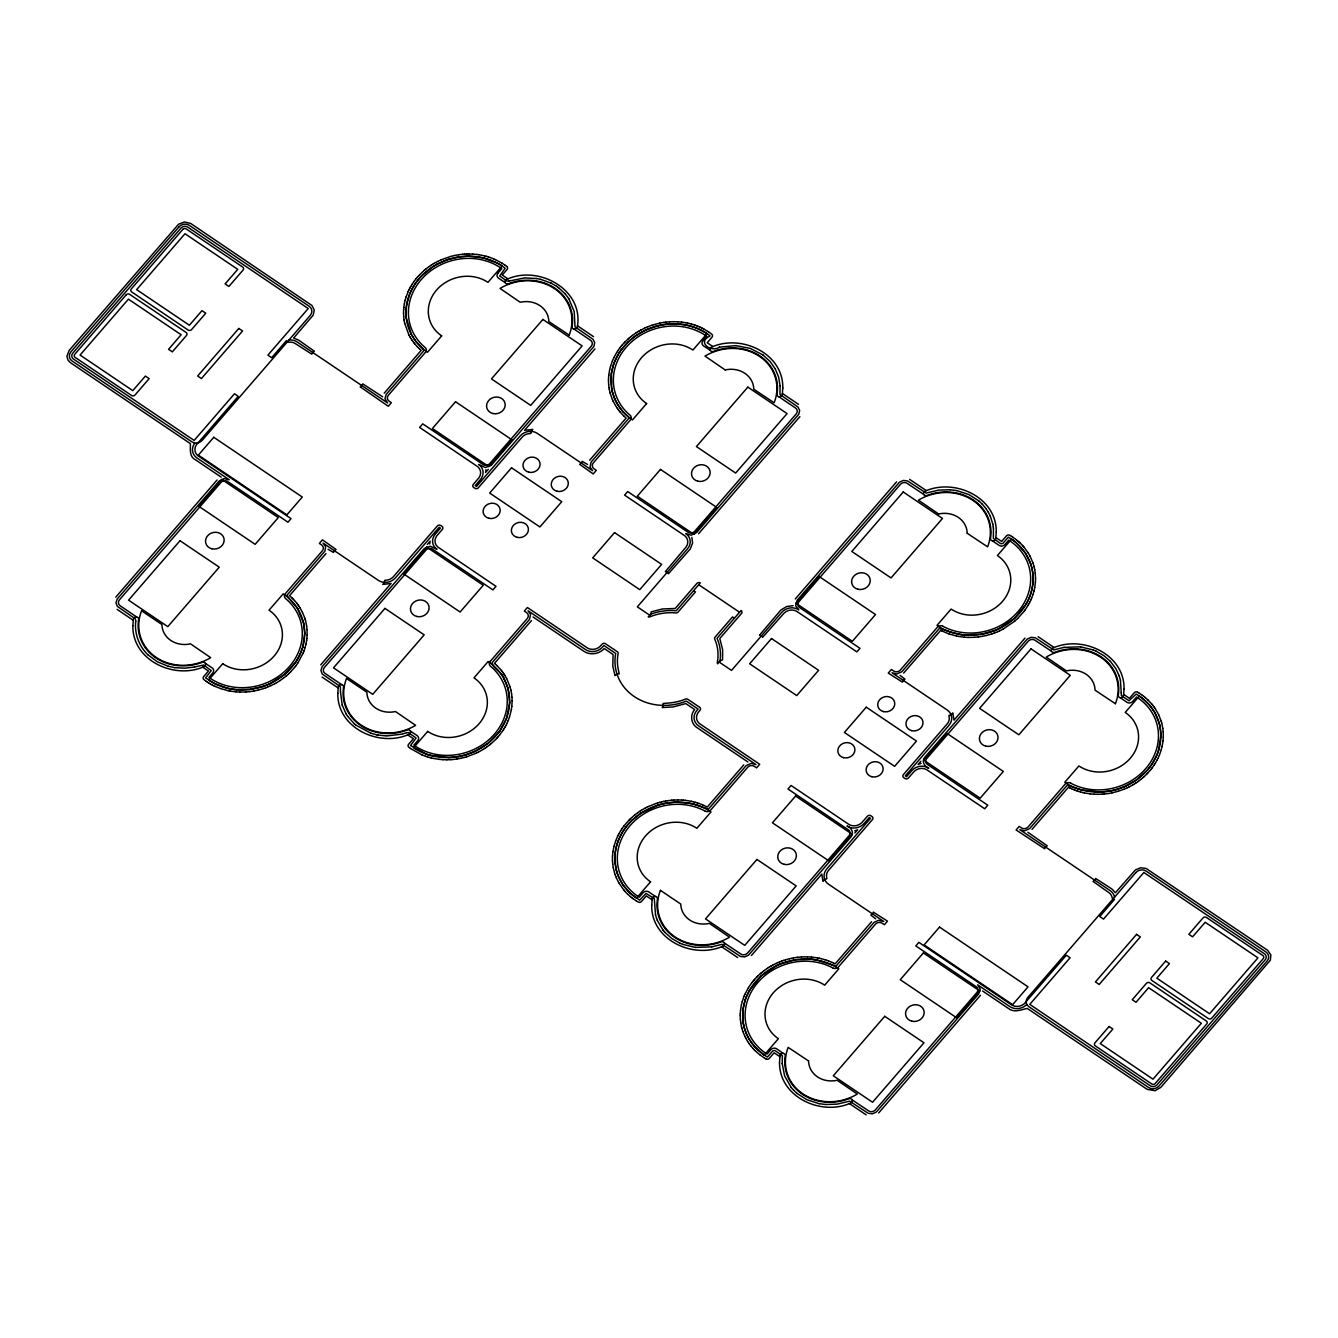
<?xml version="1.0" encoding="UTF-8"?>
<svg xmlns="http://www.w3.org/2000/svg" width="1338" height="1338" viewBox="0 0 1338 1338"><rect width="100%" height="100%" fill="white"/><g stroke="black" fill="none" stroke-linecap="round" stroke-linejoin="round"><path stroke-width="1.5" d="M304.729 633.376L302.739 647.14M307.138 634.965L307.038 629.663M403.541 312.824L403.675 309.312M405.999 311.001L406.267 317.875M509.644 702.751L508.139 689.154M512.12 700.945L511.835 706.247M608.489 380.51L608.522 378.805M612.47 857.056L612.47 860.568M740.232 1015.642L740.265 1013.936M1035.545 578.601L1035.411 582.097M1160.899 735.582L1158.39 751.053M1163.307 737.188L1163.207 731.886M340.471 691.897L342.194 705.059M340.471 691.88L340.37 686.611L322.19 673.967L320.936 670.422L322.14 666.692L424.363 548.496L430.301 546.222L437.008 549.333A12.276 10.838 -16.2 0 1 435.318 534.063L440.453 528.125L439.199 527.272L395.479 577.815A12.276 10.838 -16.2 0 1 378.353 580.374L323.077 543.077L325.619 546.69L324.933 551.105L287.085 595.092L288.791 598.22M307.138 635.048L306.887 638.561M406.016 310.985L406.752 304.077M509.644 702.784L506.584 718.188L499.793 730.983M608.522 378.704L608.773 375.192M612.47 856.972L612.57 855.25M740.265 1013.853L740.516 1010.341M1163.307 737.271L1163.057 740.784M1121.244 692.733L1120.424 680.189M403.675 309.212L403.825 307.506M612.57 855.166L612.955 851.654M1035.411 582.197L1034.742 587.499M135.74 621.233C134.285 633.593 139.068 646.421 148.117 654.951M1121.244 692.733L1121.378 695.676L1129.088 700.778L1136.113 694.054L1139.34 696.061A59.357 52.366 -16.2 0 1 1147.569 769.902L1136.38 780.004L1124.639 786.593M135.74 621.217L135.422 618.925L117.242 606.298L115.988 602.736L117.192 599.006L218.98 481.279L223.931 478.619L229.25 479.757L196.903 457.931A12.276 10.838 -16.2 0 1 194.495 443.564L194.428 442.895M306.653 640.367L306.87 638.661M403.842 307.406L404.344 303.91M511.818 706.347L511.317 709.859M608.79 375.092L609.643 369.806M611.416 373.486L611.717 388.94M740.533 1010.24L741.386 1004.938M743.159 1008.635L743.175 1022.399M1163.04 740.884L1162.187 746.186M306.636 640.467L306.001 643.963M611.433 373.469L613.44 364.923M612.955 851.553L614.008 846.268M743.175 1008.618L745.182 1000.071M404.36 303.81L405.113 300.331M406.752 304.061L409.729 293.892L413.827 285.847M511.3 709.943L509.51 716.967M1034.726 587.599L1033.956 591.078M305.984 644.063L305.097 647.525M609.676 369.706L610.546 366.244M741.419 1004.855L742.289 1001.376M1162.153 746.269L1161.267 749.748M405.146 300.23L406.15 296.785M614.042 846.185L615.664 840.983M1033.94 591.179L1032.936 594.624M302.739 647.157L300.281 653.83M305.081 647.609L303.943 651.037M610.58 366.144L612.386 360.992M742.322 1001.292L744.129 996.124M1161.25 749.832L1159.444 755M406.183 296.702L408.174 291.584M613.456 364.906L614.025 363.25M509.477 717.068L508.223 720.463M745.199 1000.055L745.768 998.399M1032.903 594.724L1031.648 598.119M1158.374 751.07L1157.153 754.398M303.274 652.777L303.91 651.138M614.042 363.217L614.677 361.578M615.697 840.883L617.855 835.832M745.784 998.365L746.42 996.726M303.241 652.86L297.973 662.778M612.419 360.892L613.908 357.564M614.677 361.561L617.838 355.088M507.487 722.186L508.189 720.546M744.162 996.041L744.865 994.402M746.437 996.693L749.581 990.237M1030.912 599.825L1031.615 598.203M1157.136 754.431L1152.068 763.998M1159.41 755.084L1157.922 758.412M408.207 291.5L408.96 289.878M300.264 653.847L297.805 658.664M506.701 723.875L507.453 722.269M744.898 994.318L748.394 987.745M1030.126 601.531L1030.879 599.926M409.01 289.794L409.813 288.205M613.958 357.48L616.651 352.596M505.848 725.564L506.65 723.975M617.905 835.732L618.708 834.143M1029.273 603.221L1030.076 601.632M1157.069 760.101L1157.872 758.512M409.863 288.105L410.733 286.549M504.928 727.22L505.797 725.648M618.758 834.059L620.598 830.848M1026.179 604.007C1033.22 591.931 1035.244 576.812 1030.561 563.532M1028.353 604.876L1029.223 603.304M1157.019 760.185L1155.179 763.379M410.783 286.449L411.703 284.91M297.805 658.681L295.899 661.775M617.855 355.072L619.762 351.978M503.958 728.842L504.878 727.303M749.598 990.22L761.238 975.87L777.177 965.334M1026.179 604.023L1014.539 618.373L998.6 628.91M1028.303 604.96L1025.276 609.693M411.753 284.827L413.81 281.716M413.843 285.814L418.092 279.843M616.701 352.513L617.671 350.991M502.921 730.464L503.908 728.942M620.648 830.764L621.618 829.242M748.444 987.645L751.638 982.995M1154.159 765.001L1155.129 763.48M295.882 661.792L284.726 674.285L270.226 683.567M297.922 662.862L295.765 665.906M617.738 350.907L619.895 347.863M619.778 351.961L620.815 350.472M502.871 730.548L499.509 735.114M621.685 829.159L623.843 826.115M1152.051 764.015L1147.586 769.885A59.357 52.366 -16.2 0 1 1064.764 782.295L1078.913 765.938A36.845 32.497 -16.2 0 0 1130.309 758.245A36.845 32.497 -16.2 0 0 1125.208 712.418L1139.357 696.061M1154.092 765.085L1151.934 768.129M413.877 281.632L416.135 278.655M620.815 350.439L628.107 342.01M499.776 731L488.219 743.175L475.174 751.254M1024.139 611.249L1025.209 609.777M384.223 393.155L421.186 350.372L420.165 349.486M294.561 667.428L295.698 665.99M619.962 347.78L621.083 346.341M531.437 620.615L494.475 663.397L495.495 664.267M623.909 826.031L628.927 820.244M1024.072 611.332L1017.666 618.507M751.705 982.912L752.842 981.473M1150.73 769.651L1151.867 768.213M425.417 352.379L388.187 395.446A4.917 4.332 -16.2 0 0 388.806 400.932L391.348 402.688L388.271 406.25L360.173 386.816A5.319 4.7 -16.2 0 0 362.732 383.855L382.635 396.801M497.887 273.186L501.8 268.654L500.563 267.784A56.898 50.192 -16.2 0 0 422.992 277.668A56.898 50.192 -16.2 0 0 424.966 347.362A4.215 3.713 -16.2 0 1 425.568 352.329M490.16 661.474L527.473 618.307A4.917 4.332 -16.2 0 0 526.854 612.837L524.312 611.081L527.389 607.502L587.8 648.228A9.818 8.664 -16.2 0 0 600.093 646.388L602.033 644.23A2.459 2.174 -16.2 0 1 605.462 643.712L617.253 651.673A2.459 2.174 -16.2 0 1 618.123 653.63L617.638 656.59A50.76 44.773 -16.2 0 0 618.373 669.786L619.193 673.9A5.319 4.7 -16.2 0 0 614.995 675.623L612.787 666.056L613.105 654.516L604.241 648.545C599.273 654.081 590.192 655.536 583.953 651.338L533.026 616.952M416.202 278.572L417.389 277.167M418.108 279.809L421.821 275.661M294.494 667.511L290.681 671.776M621.15 346.258L622.337 344.853M498.271 736.602L499.442 735.181M752.893 981.406L754.08 979.985M1150.68 769.718L1148.205 772.578M115.77 597.149L217.057 480.024M325.987 553.547L289.526 595.711L291.885 597.835M488.303 469.354L485.527 472.548L485.945 469.722M320.719 664.835L391.097 583.452L382.768 584.422A5.319 4.7 -16.2 0 0 384.658 580.525L385.11 580.224A9.818 8.664 -16.2 0 0 392.954 577.213L437.309 526.001A2.459 2.174 -16.2 0 1 440.737 525.483L441.992 526.336A2.459 2.174 -16.2 0 1 442.343 529.396L436.623 536.053A9.818 8.664 -16.2 0 0 437.844 547.025L495.997 586.328L492.919 589.891L432.258 548.981A4.917 4.332 -16.2 0 0 426.12 549.901L324.181 667.746A4.917 4.332 -16.2 0 0 324.8 673.231L341.708 684.671M594.942 348.934L524.546 430.318L532.775 429.414A5.319 4.7 -16.2 0 0 530.985 433.244L530.534 433.545A9.818 8.664 -16.2 0 0 522.706 436.539L478.335 487.768A2.459 2.174 -16.2 0 1 474.906 488.27L473.652 487.433A2.459 2.174 -16.2 0 1 473.318 484.373L479.021 477.699A9.818 8.664 -16.2 0 0 477.8 466.745L419.647 427.441L422.741 423.862L483.403 464.771A4.917 4.332 -16.2 0 0 489.541 463.851L591.463 346.007A4.917 4.332 -16.2 0 0 590.861 340.521L574.119 329.115M427.357 544.415L430.117 541.204L429.715 544.031M589.657 460.222L626.134 418.058L623.776 415.917M698.587 533.728L799.89 416.603M795.274 598.972L896.577 481.864M743.777 764.868L707.3 807.031L702.601 804.807M1011.545 539.181L997.412 555.538A36.845 32.497 -16.2 0 1 1002.513 601.364A36.845 32.497 -16.2 0 1 951.117 609.058L936.968 625.415A59.357 52.366 -16.2 0 0 1019.773 613.021A59.357 52.366 -16.2 0 0 1011.545 539.181L1013.017 540.201M854.898 832.955L857.675 829.761L854.698 830.848M751.404 955.499L821.8 874.115L822.97 881.357A5.319 4.7 -16.2 0 1 826.683 878.832L826.901 878.364A9.818 8.664 -16.2 0 1 828.105 870.904L872.393 819.625A2.459 2.174 -16.2 0 0 872.058 816.581L870.804 815.728A2.459 2.174 -16.2 0 0 867.375 816.247L861.588 822.853A9.818 8.664 -16.2 0 1 849.296 824.693L791.076 785.473L787.998 789.035L848.61 829.978A4.917 4.332 -16.2 0 1 849.229 835.464L747.306 953.308A4.917 4.332 -16.2 0 1 741.152 954.228L724.293 942.956M920.862 761.289L918.102 764.483L921.079 763.396M871.573 921.748L835.096 963.912L833.875 963.276M764.215 1055.063L778.365 1038.706A36.845 32.497 -16.2 0 1 773.264 992.88A36.845 32.497 -16.2 0 1 824.66 985.186L838.809 968.829A59.357 52.366 -16.2 0 0 755.987 981.222A59.357 52.366 -16.2 0 0 764.215 1055.063L754.866 1046.968L748.762 1038.539M1031.999 829.376L1068.477 787.212L1069.698 787.848M980.503 995.255L878.648 1112.965M417.456 277.083L418.677 275.712M622.404 344.769L623.625 343.398M496.983 738.041L498.204 736.669M754.147 979.918L755.368 978.546M418.744 275.645L424.33 270.276M623.692 343.314L624.98 341.976M495.629 739.462L496.9 738.124M903.652 673.081L940.681 630.332L941.902 630.967M1024.925 638.159L953.977 720.128L952.807 712.886A5.319 4.7 -16.2 0 1 949.094 715.412L948.876 715.88A9.818 8.664 -16.2 0 1 947.655 723.34L903.384 774.618A2.459 2.174 -16.2 0 0 903.719 777.662L904.973 778.515A2.459 2.174 -16.2 0 0 908.402 777.997L914.189 771.39A9.818 8.664 -16.2 0 1 926.481 769.551L984.701 808.771L987.779 805.208L927.15 764.266A4.917 4.332 -16.2 0 1 926.548 758.78L1028.47 640.935A4.917 4.332 -16.2 0 1 1034.625 640.016L1051.484 651.288M755.435 978.463L756.723 977.125M1146.85 774L1148.121 772.662M421.855 275.628L433.696 266.178M289.292 673.165L290.614 671.86M625.047 341.909L627.806 339.267M495.562 739.546L491.314 743.493M628.994 820.161L630.315 818.856M632.054 820.278C621.233 830.547 614.293 845.298 614.911 860.384M756.79 977.041L758.111 975.736M1146.783 774.083L1144.023 776.726M628.141 341.993L635.45 335.972M287.854 674.503L289.209 673.231M630.382 818.789L634.764 814.959M632.088 820.261L640.969 813.153M1017.582 618.574L1014.739 621.133M758.178 975.67L759.549 974.399M627.873 339.183L629.278 337.962M286.365 675.807L287.77 674.569M759.633 974.332L761.038 973.094M1142.535 778.03L1143.94 776.793M424.414 270.209L425.869 269.022M629.362 337.895L630.817 336.691M286.299 675.874L283.271 678.282M489.792 744.748L491.247 743.56M1014.656 621.217L1003.232 629.011M761.105 973.027L762.56 971.84M1141.013 779.285L1142.468 778.097M425.952 268.955L429.046 266.63M630.9 336.641L632.389 335.487M489.708 744.814L486.614 747.139M634.848 814.892L637.942 812.567M762.643 971.773L764.132 970.619M1139.441 780.506L1140.929 779.352M632.473 335.42L635.634 333.179M283.188 678.349L280.027 680.574M764.215 970.568L767.376 968.327M1137.835 781.676L1139.357 780.556M429.13 266.563L430.685 265.493M635.466 335.955L645.418 330.185L656.339 326.188M484.975 748.26L486.53 747.189M638.025 812.517L639.581 811.447M1136.196 782.797L1137.752 781.726M430.769 265.442L432.375 264.422M635.717 333.129L637.323 332.108M279.926 680.641L276.615 682.681M483.286 749.347L484.874 748.31M639.664 811.38L641.27 810.36M640.986 813.136L658.43 804.991M767.477 968.26L769.066 967.24M1134.507 783.884L1136.096 782.847M432.458 264.372L434.097 263.385M433.713 266.162L437.024 264.238M637.406 332.041L639.046 331.071M483.202 749.397L478.034 752.291M641.354 810.31L644.732 808.353M769.149 967.19L770.788 966.22M1132.784 784.904L1134.423 783.934M434.181 263.335L437.626 261.479M639.129 331.021L640.785 330.085M274.875 683.668L276.531 682.748M770.872 966.17L772.528 965.233M1132.701 784.954L1129.255 786.828M437.041 264.238L447.678 259.622L458.984 256.913M640.885 330.034L644.381 328.278M274.775 683.718L271.279 685.491M644.832 808.303L646.522 807.416M1003.149 629.061L999.653 630.817M772.628 965.183L776.124 963.41M437.71 261.428L441.272 259.756M476.228 753.177L477.934 752.341M646.605 807.366L648.328 806.53M1127.449 787.714L1129.155 786.878M644.481 328.228L646.221 327.442M270.209 683.584L266.68 685.123M269.44 686.31L271.179 685.524M475.157 751.27L466.126 754.716M476.127 753.21L466.795 756.79M998.583 628.927L995.054 630.449M997.814 631.653L999.553 630.867M648.428 806.496L655.821 803.536M1127.349 787.748L1123.736 789.32M776.224 963.377L777.963 962.591M777.194 965.317L780.723 963.795M441.373 259.723L450.806 256.428M646.321 327.409L648.077 326.673M267.567 687.096L269.339 686.361M995.94 632.439L997.713 631.703M1124.606 786.593L1117.347 789.253M778.064 962.54L779.837 961.805M648.177 326.623L651.874 325.268M266.647 685.123L263.034 686.444M265.693 687.816L267.466 687.13M995.02 630.466L982.008 634.195M994.05 633.158L995.84 632.473M1123.636 789.353L1118.016 791.327M779.92 961.771L781.71 961.085M780.756 963.778L795.675 959.731L811.029 959.246M508.908 281.08L506.985 281.064L499.676 275.996L505.162 268.236L500.613 265.024M406.735 732.672L408.542 732.622L416.101 738.024L410.532 745.55L426.588 754.231M263.77 688.485L265.593 687.849M992.144 633.827L993.95 633.192M781.81 961.052L783.616 960.416M508.925 281.08L524.429 277.953M406.735 732.672L402.738 733.91M651.974 325.234L653.814 324.666M263.001 686.461L249.805 689.421L236.374 689.655M263.67 688.518L257.95 690.157M992.043 633.861L986.323 635.5M655.921 803.502L657.761 802.917M783.717 960.383L785.557 959.798M653.914 324.632L659.684 323.16M466.109 754.732L460.489 756.171M464.855 757.341L466.694 756.806M657.861 802.884L659.701 802.365M658.447 804.974L664.066 803.536M1117.33 789.269L1111.711 790.708M1117.916 791.343L1112.146 792.832M785.657 959.781L789.453 958.744M450.906 256.394L454.736 255.474M656.373 326.188L658.229 325.703M464.754 757.375L460.924 758.278M659.801 802.332L661.658 801.863M719.476 347.111C711.883 352.864 696.028 342.511 710.077 335.938C695.777 324.565 675.857 321.404 658.246 325.703M401.918 734.127L387.083 735.917M719.493 347.111L736 345.622M257.849 690.191L253.986 690.993M986.223 635.517L982.36 636.336M661.758 801.83L663.631 801.412M789.554 958.727L793.417 957.908M194.545 667.01L203.727 665.019L211.22 670.622L205.584 677.881L214.849 683.701L227.008 688.133M194.528 667.01L184.611 668.197L174.76 667.645M454.836 255.458L458.7 254.755M659.785 323.144L663.648 322.441M458.583 756.539L460.456 756.171M460.824 758.312L456.944 758.997M663.732 801.395L665.605 801.027M664.1 803.536L675.573 802.164M1111.677 790.708L1100.204 792.079M1112.045 792.849L1108.165 793.534M1064.011 647.375L1053.759 649.934L1035.328 637.808L1031.23 637.323L1027.316 639.012L924.959 757.141C921.23 760.937 924.341 766.741 928.789 768.213A12.276 10.838 -16.2 0 0 911.663 770.788L906.512 776.726L905.257 775.889L948.976 725.33A12.276 10.838 -16.2 0 0 947.271 710.06L892.011 672.763L896.711 673.984L901.795 671.776L939.477 628.308L948.274 631.252M711.766 946.869L722.018 944.31L740.449 956.436L744.53 956.921L748.46 955.232L850.817 837.103C854.447 833.373 851.537 827.419 846.987 826.014A12.276 10.838 -16.2 0 0 864.114 823.455L869.265 817.518L870.52 818.354L826.8 868.897A12.276 10.838 -16.2 0 0 828.49 884.184L883.766 921.481L878.43 920.327L873.982 922.467L836.016 966.12L816.698 959.998M1064.028 647.375L1080.535 646.839M711.749 946.869L695.242 947.388M253.886 691.01L250.005 691.595M981.975 634.195L964.748 634.998M982.259 636.353L978.379 636.921M458.549 756.539L448.983 757.542M665.722 801.01L667.595 800.709M793.518 957.891L797.398 957.306M458.817 254.738L462.714 254.27M459.018 256.913L468.601 256.177M663.765 322.425L665.655 322.174M456.843 759.014L452.946 759.482M667.712 800.693L671.609 800.224M1108.065 793.551L1104.168 794.019M288.941 340.019L289.476 339.969A12.276 10.838 -16.2 0 1 297.203 341.976L387.619 402.989L384.976 398.757L386.147 394.392L423.527 351.108L423.26 349.017M665.755 322.157L669.669 321.806M249.888 691.595L245.991 691.963M978.262 636.938L974.365 637.289M797.498 957.306L801.412 956.954M462.814 254.27L464.721 254.12M450.939 759.633L452.846 759.499M671.709 800.208L673.616 800.057M1102.161 794.17L1104.067 794.036M464.821 254.12L466.711 254.019M669.769 321.789L673.666 321.672M974.265 637.306L968.361 637.406M245.891 691.963L239.987 692.064M450.839 759.649L446.942 759.767M673.716 800.057L677.613 799.94M1102.06 794.187L1098.164 794.304M801.512 956.938L807.416 956.837M525.265 277.903L536.755 278.555M466.828 254.019L468.718 253.986M448.949 757.542L430.167 755.351M1100.17 792.079L1081.388 789.888M675.606 802.164L688.886 803.118M468.835 253.986L472.715 254.103M468.635 256.177L483.67 257.95L497.452 263.201M673.783 321.672L677.664 321.772M446.825 759.767L442.945 759.666M1098.046 794.304L1094.166 794.203M677.714 799.94L681.611 800.04M386.247 735.9L378.102 735.064M968.26 637.406L964.38 637.172M239.887 692.064L236.006 691.846M807.516 956.837L811.397 957.055M736.017 345.622L750.317 348.415L762.844 354.888M950.281 489.741L938.707 490.109L926.13 493.07L907.515 480.927L903.434 480.442L899.521 482.132L797.164 600.244L795.625 605.763L798.803 609.86A12.276 10.838 -16.2 0 0 781.66 612.419L731.518 670.405L719.727 662.444L720.212 659.366A53.219 46.947 -16.2 0 0 718.188 641.103L717.034 638.293L741.101 610.463A2.459 2.174 -16.2 0 1 741.436 613.523L719.794 638.544L722.62 649.616L722.57 659.935A5.319 4.7 -16.2 0 0 717.921 663.564L717.72 663.799A2.459 2.174 -16.2 0 1 717.319 662.26L717.787 659.299A50.76 44.773 -16.2 0 0 715.847 641.889L714.743 639.163A2.459 2.174 -16.2 0 1 715.144 637.022L732.522 616.935L734.411 618.206M825.496 1104.502L837.07 1104.134L849.647 1101.174L868.245 1113.316L872.343 1113.801L876.256 1112.112L978.63 993.967L980.252 989.116L977.626 984.818L1009.939 1006.628A12.276 10.838 -16.2 0 0 1026.263 1004.905L1026.999 1004.788M472.816 254.103L476.663 254.437M677.764 321.789L681.611 322.124M793.133 605.679L786.711 606.532L780.823 610.061L759.466 635.216A5.319 4.7 -16.2 0 1 762.593 637.323L784.185 613.021A9.818 8.664 -16.2 0 1 796.478 611.182L856.889 651.89L859.983 648.328L799.355 607.385A4.917 4.332 -16.2 0 1 798.753 601.899L900.675 484.055A4.917 4.332 -16.2 0 1 906.83 483.135L923.688 494.408M1094.066 794.203L1090.202 793.869M442.845 759.666L438.981 759.332M681.711 800.04L683.584 800.174M950.298 489.741L956.77 490.594M825.479 1104.502L819.007 1103.649M962.842 634.797L964.715 634.998M964.28 637.172L958.51 636.403M234.468 689.471L236.341 689.655M235.906 691.83L230.136 691.06M683.701 800.191L685.558 800.375M811.497 957.071L817.267 957.841M811.062 959.246L812.935 959.446M1080.552 646.856L1093.079 649.9M695.225 947.388L682.698 944.344M476.78 254.454L478.636 254.688M681.728 322.124L685.524 322.692M960.968 634.547L962.825 634.797M1090.102 793.852L1084.382 792.916M232.595 689.221L234.451 689.455M438.881 759.315L433.144 758.378M685.675 800.392L691.395 801.328M812.952 959.446L814.809 959.68M174.743 667.645L168.404 666.307M478.736 254.705L484.423 255.809M959.095 634.245L960.935 634.547M230.721 688.903L232.561 689.204M814.842 959.697L816.682 959.998M536.772 278.555L540.736 279.374M378.085 735.064L376.496 734.746M685.625 322.709L687.448 323.077M778.9 396.767L795.809 408.207A4.917 4.332 -16.2 0 1 796.411 413.693L694.489 531.537A4.917 4.332 -16.2 0 1 688.351 532.457L627.689 491.548L624.595 495.127L684.956 535.902A9.818 8.664 -16.2 0 1 686.177 546.874L665.287 571.661A5.319 4.7 -16.2 0 1 668.415 573.768L690.291 548.948L692.599 543.011L691.846 537.324M992.361 540.836L999.285 545.503A4.148 3.663 -16.2 0 0 1004.888 544.583L1008.735 540.151L1010.006 540.97A56.898 50.192 -16.2 0 1 1019.589 609.676A56.898 50.192 -16.2 0 1 942.972 626.318M959.062 634.245L950.03 631.904M956.57 636.035L958.409 636.386M1120.324 697.75L1127.081 702.383A4.148 3.663 -16.2 0 0 1132.684 701.463L1136.531 697.031L1137.802 697.851A56.898 50.192 -16.2 0 1 1147.402 766.574A56.898 50.192 -16.2 0 1 1070.768 783.198M136.593 616.952L119.851 605.545A4.917 4.332 -16.2 0 1 119.233 600.076L221.171 482.215A4.917 4.332 -16.2 0 1 227.309 481.295L287.971 522.205L291.048 518.642L197.74 455.606A9.818 8.664 -16.2 0 1 196.519 444.651L238.231 396.349L234.468 393.807L194.144 440.436L73.205 358.868A4.917 4.332 -16.2 0 1 72.587 353.383L181.199 227.811A4.917 4.332 -16.2 0 1 187.353 226.891L308.225 308.526L267.901 355.155L271.664 357.698L286.549 340.504A2.459 2.174 -16.2 0 0 289.075 342.194L289.476 342.143A9.818 8.664 -16.2 0 1 294.895 343.297L311.821 354.185A5.319 4.7 -16.2 0 1 314.38 351.225L298.742 340.187L293.624 338.062L313.209 315.116L314.246 310.065L312.005 305.532L190.732 223.496L184.527 221.957L178.556 224.232L69.108 350.489L66.9 356.276L68.004 360.123L70.462 362.698L190.381 443.631C190.682 447.812 188.725 456.643 195.365 459.72L221.171 477.131M228.865 688.552L230.688 688.903M228.196 690.692L230.036 691.044M688.903 803.118L694.389 804.355M655.453 896.493L648.796 891.928A4.148 3.663 -16.2 0 0 643.076 892.78L639.246 897.213L637.975 896.393A56.898 50.192 -16.2 0 1 628.375 827.67A56.898 50.192 -16.2 0 1 705.009 811.045M817.367 957.857L819.191 958.209M783.248 1053.374L776.492 1048.741A4.148 3.663 -16.2 0 0 770.872 1049.661L767.042 1054.093L765.771 1053.274A56.898 50.192 -16.2 0 1 756.171 984.551A56.898 50.192 -16.2 0 1 832.805 967.926M956.787 490.594L968.929 494.575L978.714 500.83M818.99 1103.649L806.847 1099.669L797.047 1093.414M376.48 734.746L371.044 733.291M687.548 323.094L689.371 323.495M956.469 636.002L949.077 633.961M1082.459 792.481L1084.265 792.899M227.042 688.133L228.848 688.552M228.096 690.676L220.703 688.618M691.495 801.345L693.318 801.763M431.237 757.944L433.044 758.362M819.308 958.225L821.114 958.644M540.753 279.374L551.223 283.171M484.523 255.842L486.296 256.311M689.471 323.528L691.244 323.997M1080.569 791.996L1082.358 792.464M693.419 801.78L695.191 802.248M429.347 757.459L431.137 757.927M821.214 958.66L824.86 959.68M168.387 666.307L157.399 661.808L148.117 654.951M486.396 256.327L488.169 256.846M691.345 324.013L693.117 324.532M1081.372 789.872L1077.826 788.784M1078.712 791.444L1080.468 791.962M695.292 802.282L697.065 802.8M694.405 804.372L697.934 805.459M428.377 754.816L430.15 755.334M427.491 756.907L429.247 757.425M488.27 256.879L490.009 257.448M693.218 324.565L694.957 325.134M1076.873 790.842L1078.612 791.41M697.165 802.833L698.904 803.402M426.605 754.247L428.361 754.816M425.651 756.305L427.391 756.873M824.961 959.714L826.7 960.283M371.027 733.291L355.941 725.163M695.058 325.167L696.78 325.786M490.109 257.481L493.605 258.819M948.291 631.268L950.013 631.887M948.976 633.928L942.002 631.001M1077.809 788.768L1067.272 785.189L1029.591 828.657L1024.507 830.865L1019.807 829.644L1110.239 890.673A12.276 10.838 -16.2 0 1 1114.454 896.728L1114.537 897.196M1075.05 790.189L1076.772 790.808M699.005 803.436L702.5 804.774M697.968 805.476L708.371 809.156L746.186 765.587L751.27 763.379L755.97 764.6L698.503 725.815A12.276 10.838 -16.2 0 1 696.797 710.545L698.085 709.056L686.294 701.095L683.066 702.316A53.219 46.947 -16.2 0 1 615.212 656.523L615.714 653.462L603.906 645.501L602.618 646.99A12.276 10.838 -16.2 0 1 585.492 649.549L528.025 610.764L530.584 614.443L529.514 619.36L492.116 662.661C492.601 668.816 503.205 672.479 504.409 679.553M425.551 756.271L422.039 754.933M220.603 688.585L215.334 686.494M826.8 960.316L828.523 960.935M1093.096 649.9L1096.006 651.121M682.681 944.344L679.771 943.123M696.864 325.836L698.553 326.505M1073.26 789.47L1074.966 790.156M828.607 960.968L832.052 962.407M698.653 326.539L700.309 327.275M493.705 258.87L495.361 259.589M1071.521 788.718L1073.176 789.437M421.955 754.9L410.515 748.494M1096.023 651.121L1104.101 655.821L1110.389 661.373M679.754 943.106L671.676 938.423L664.869 932.318M700.41 327.308L702.032 328.094M495.461 259.622L502.034 263.168M1069.798 787.898L1071.42 788.667M832.152 962.457L833.775 963.226M213.628 685.675L215.251 686.444M551.239 283.188L556.625 286.315M702.132 328.128L703.721 328.964M211.939 684.805L213.528 685.625M1009.872 535.384L1009.638 535.25A2.459 2.174 -16.2 0 0 1006.51 535.819L1001.644 541.438L995.89 537.558M766.038 1058.927L766.172 1059.01A2.459 2.174 -16.2 0 0 769.25 1058.425L774.133 1052.789L779.887 1056.686M703.805 329.014L708.555 331.874M497.485 263.201L500.596 265.008M1137.668 692.264L1137.4 692.114A2.459 2.174 -16.2 0 0 1134.323 692.699L1129.439 698.336L1123.686 694.439M210.283 683.885L211.839 684.755M1009.956 535.434L1011.478 536.354M909.656 479.405L926.398 490.661M1137.752 692.315L1139.274 693.235M636.503 901.009L638.377 902.113A2.459 2.174 -16.2 0 0 641.454 901.544L646.338 895.908L652.091 899.788M208.678 682.898L210.2 683.835M866.121 1114.838L849.362 1103.566M764.299 1057.89L765.821 1058.81M1011.561 536.404L1013.05 537.374M1011.545 539.181L1008.317 537.174L1002.898 543.429L1000.857 543.73L993.348 538.428L993.448 528.41M502.118 263.218L505.145 265.259M1139.357 693.285L1142.384 695.325M636.42 900.959L633.392 898.919M207.106 681.878L208.594 682.848M764.232 1055.063L767.46 1057.07L772.862 1050.815L774.786 1050.447L782.362 1055.682L782.195 1063.61M764.215 1057.84L759.7 1054.679M712.937 346.609L707.2 342.729L712.067 337.092A2.459 2.174 -16.2 0 0 711.883 334.316L708.638 331.924M782.429 393.506L798.518 404.36M725.146 369.907L704.992 356.109A47.9 42.247 -16.2 0 1 759.516 356.376A47.9 42.247 -16.2 0 1 774.15 402.788L753.779 389.224A24.502 21.609 -16.2 0 0 725.146 369.94M938.607 513.976L918.437 500.161A47.9 42.247 -16.2 0 1 972.977 500.445A47.9 42.247 -16.2 0 1 987.611 546.841L967.223 533.293M507.988 278.923L502.252 275.043L507.119 269.406A2.459 2.174 -16.2 0 0 506.935 266.63L506.701 266.446M577.481 325.82L593.57 336.674M1038.104 636.687L1054.193 647.559M587.583 464.487L582.164 461.309A5.319 4.7 -16.2 0 1 579.605 464.269L593.219 473.936L596.296 470.374L593.754 468.618A4.917 4.332 -16.2 0 1 593.135 463.132L630.432 419.965A4.215 3.713 -16.2 0 0 629.914 415.048A56.898 50.192 -16.2 0 1 627.94 345.355A56.898 50.192 -16.2 0 1 705.511 335.47L706.748 336.34L702.918 340.772A4.148 3.663 -16.2 0 0 703.487 345.873L710.227 350.339M900.089 675.389L904.973 679.169A5.319 4.7 -16.2 0 0 902.414 682.129L888.281 673.081L891.376 669.502L893.951 671.224A4.917 4.332 -16.2 0 0 900.106 670.305L937.369 627.254A4.148 3.663 -16.2 0 1 942.738 626.134M698.737 584.706L739.546 612.252M693.602 590.66L695.476 591.931L678.098 612.018A2.459 2.174 -16.2 0 1 675.874 612.938L672.596 612.704A50.76 44.773 -16.2 0 0 653.061 615.631L649.967 616.818A2.459 2.174 -16.2 0 1 648.177 616.868L648.395 616.634A5.319 4.7 -16.2 0 0 651.154 611.834L662.377 608.957L675.205 608.472L696.864 583.435A2.459 2.174 -16.2 0 1 700.292 582.933L676.225 610.747L672.847 610.513A53.219 46.947 -16.2 0 0 652.359 613.573L649.147 614.811L637.34 606.85L687.498 548.864A12.276 10.838 -16.2 0 0 685.792 533.594L691.094 535.217L696.68 532.491L798.786 414.245L799.639 410.465L798.033 407.036L779.954 394.509L780.087 385.829M1027.885 832.269L1047.269 845.833A5.319 4.7 -16.2 0 0 1044.71 848.794L1016.094 829.961L1019.171 826.399L1021.747 828.105A4.917 4.332 -16.2 0 0 1027.902 827.185L1065.165 784.135A4.148 3.663 -16.2 0 1 1070.534 783.031M747.892 761.974L696.964 727.604C690.86 723.858 689.923 714.76 694.673 709.575L685.809 703.587L673.282 706.899L662.226 707.568A5.319 4.7 -16.2 0 0 663.046 703.487L667.762 703.102A50.76 44.773 -16.2 0 0 682.363 700.276L685.474 699.088A2.459 2.174 -16.2 0 1 687.832 699.306L699.623 707.267A2.459 2.174 -16.2 0 1 699.975 710.327L698.118 712.535A9.818 8.664 -16.2 0 0 699.339 723.49L759.683 764.282L756.606 767.845L754.013 766.139A4.917 4.332 -16.2 0 0 747.875 767.059L710.612 810.109A4.148 3.663 -16.2 0 1 705.243 811.213M328.078 549.282L333.497 552.443A5.319 4.7 -16.2 0 1 336.055 549.483L322.441 539.833L319.364 543.395L321.906 545.151A4.917 4.332 -16.2 0 1 322.525 550.62L285.211 593.788A4.215 3.713 -16.2 0 0 285.747 598.722A56.898 50.192 -16.2 0 1 287.72 668.398A56.898 50.192 -16.2 0 1 210.15 678.282L208.912 677.429L212.826 672.897A4.148 3.663 -16.2 0 0 212.173 667.896L205.433 663.414M875.688 918.855L870.804 915.075A5.319 4.7 -16.2 0 0 873.363 912.115L887.479 921.163L884.401 924.725L881.809 923.019A4.917 4.332 -16.2 0 0 875.671 923.939L838.408 966.989A4.148 3.663 -16.2 0 1 833.039 968.093M982.577 990.99L1008.4 1008.417C1014.07 1013.301 1022.148 1009.32 1027.266 1008.434L1147.184 1089.366L1155.146 1090.721L1160.882 1087.309L1270.314 960.249L1270.883 954.964L1267.621 950.281L1146.131 868.479L1140.612 867.76L1135.36 869.968L1115.44 892.697L1111.861 888.95L1095.605 878.464A5.319 4.7 -16.2 0 1 1093.046 881.424L1109.403 892.998A9.818 8.664 -16.2 0 1 1112.062 897.296L1112.129 897.664A2.459 2.174 -16.2 0 0 1114.487 899.387L1099.769 916.563L1103.532 919.106L1143.856 872.493L1264.795 954.044A4.917 4.332 -16.2 0 1 1265.414 959.53L1156.801 1085.101A4.917 4.332 -16.2 0 1 1150.647 1086.021L1029.775 1004.386L1070.099 957.757L1066.336 955.215L1024.54 1003.467A9.818 8.664 -16.2 0 1 1012.247 1005.306L918.871 942.353L915.794 945.916L976.422 986.859A4.917 4.332 -16.2 0 1 977.024 992.344L875.102 1110.189A4.917 4.332 -16.2 0 1 868.947 1111.109L852.089 1099.836M322.073 677.078L338.18 687.933M407.655 734.83L413.409 738.71L408.575 744.329A2.459 2.174 -16.2 0 0 408.726 747.139L410.432 748.444M721.567 946.685L737.673 957.556M808.537 1060.95L788.166 1047.403A47.9 42.247 -16.2 0 0 802.8 1093.798A47.9 42.247 -16.2 0 0 857.324 1094.066L837.17 1080.268A24.502 21.609 -16.2 0 1 808.57 1060.95M117.125 609.392L133.231 620.263M202.707 667.16L208.46 671.04L203.627 676.643A2.459 2.174 -16.2 0 0 203.777 679.453L205.483 680.758M556.625 286.315L558.515 287.653M1013.134 537.424L1016.077 539.565M1139.357 696.078L1142.234 698.168M205.567 680.808L207.022 681.828M762.844 354.888L770.136 361.544L775.254 368.887M1013.033 540.218L1015.826 542.392M1142.468 695.392L1143.873 696.446M505.229 265.325L506.634 266.379M631.904 897.798L633.309 898.852M558.515 287.67L565.188 293.858M1016.144 539.615L1017.516 540.719M1143.94 696.496L1145.311 697.6M1142.251 698.185L1149.844 705.477M630.466 896.644L631.82 897.731M759.633 1054.628L755.518 1051.066M355.925 725.146L354.185 723.674M978.73 500.847L982.075 503.941M797.047 1093.397L793.702 1090.303M1017.582 540.786L1018.904 541.923M1015.843 542.408L1025.192 552.761L1030.544 563.515M1145.395 697.667L1148.054 700.058M423.243 349.001L415.934 341.458M630.382 896.577L627.723 894.185M354.185 723.674L347.696 716.348M1018.987 541.99L1020.258 543.178M418.827 348.231L420.099 349.419M495.562 664.334L496.833 665.521M629.512 892.597L639.648 900.19L646.053 893.45L654.282 898.467L655.52 914.774M288.807 598.237L296.819 607.419M1020.325 543.245L1021.563 544.466M1148.121 700.125L1151.801 704.056M623.692 415.85L620.029 411.92M417.523 346.943L418.744 348.164M496.9 665.588L500.579 669.518M629.496 892.58L622.789 884.602L618.022 875.453M627.639 894.119L625.164 891.56M754.214 1049.778L755.435 1050.999M291.952 597.902L293.189 599.14M982.075 503.941L985.939 508.54M793.702 1090.303L791.21 1087.493M1021.63 544.533L1022.817 545.804M623.123 411.82L628.559 417.021L628.659 418.526L591.095 462.078L590.025 466.995L592.567 470.675L537.307 433.378A12.276 10.838 -16.2 0 0 520.181 435.937L476.462 486.497L475.207 485.644L480.342 479.69A12.276 10.838 -16.2 0 0 478.636 464.42L485.343 467.547L491.297 465.273L593.888 346.492L594.691 342.712L593.085 339.35L575.006 326.823L574.219 311.553L568.801 298.658M417.456 346.877L415.081 344.234M752.96 1048.44L754.147 1049.694M293.256 599.207L294.444 600.461M1110.389 661.373L1115.792 668.532L1119.22 675.907M664.869 932.302L663.882 931.181M1022.868 545.871L1024.005 547.175M621.969 410.498L623.107 411.803M623.976 890.188L625.097 891.476M752.893 1048.373L750.618 1045.664M294.494 600.545L296.785 603.237M565.205 293.875L568.801 298.642M663.882 931.181L662.946 930.01M1151.867 704.139L1152.955 705.461M1024.072 547.242L1028.253 553.029M1149.86 705.494L1154.811 712.585M621.953 410.482L617.019 403.407M618.875 410.515L619.962 411.853M413.927 342.829L415.014 344.167M500.646 669.602L501.733 670.923M623.909 890.105L618.808 882.796M791.193 1087.476L784.603 1075.903L782.195 1063.61M662.929 930.01L657.343 920.41M1153.005 705.544L1154.042 706.916M617.788 409.077L618.825 410.432M414.88 340.069L415.917 341.441M412.84 341.391L413.877 342.762M501.783 671.007L502.82 672.378M749.531 1044.209L750.568 1045.58M296.835 603.321L297.872 604.692M985.939 508.557L988.364 512.303M1154.092 706.982L1155.079 708.387M616.751 407.588L617.738 408.993M414.864 340.053L411.251 334.199M411.803 339.902L412.79 341.307M502.871 672.445L503.857 673.85M748.494 1042.737L749.481 1044.142M297.922 604.776L298.909 606.164M347.679 716.348L346.074 713.856M1155.129 708.471L1158.624 714.626M616.701 407.505L613.189 401.35M410.833 338.397L411.753 339.835M747.524 1041.215L748.444 1042.653M503.908 673.934L504.827 675.372M298.959 606.248L299.879 607.686M296.835 607.435L297.755 608.874M505.279 282.669L498.539 278.187A4.148 3.663 -16.2 0 1 497.853 273.153M410.381 731.1L417.122 735.566A4.148 3.663 -16.2 0 1 417.807 740.6L413.86 745.099L415.098 745.968A56.898 50.192 -16.2 0 0 492.668 736.084A56.898 50.192 -16.2 0 0 490.695 666.408A4.215 3.713 -16.2 0 1 490.076 661.424M1028.303 553.096L1030.026 556.14M409.913 336.858L410.783 338.313M747.474 1041.131L745.734 1038.104M504.878 675.456L506.6 678.483M299.929 607.77L302.455 612.403M297.772 608.89L303.592 623.107M346.074 713.84L342.194 705.076M988.364 512.303L990.337 516.267M1154.811 712.602L1159.344 723.674M617.019 403.374L614.727 398.791M409.043 335.269L409.863 336.775M748.762 1038.522L746.47 1033.923M618.758 882.712L616.4 877.996M775.271 368.903L778.616 377.082L780.087 385.829M1030.076 556.223L1032.869 562.696M411.234 334.182L406.267 317.892M409.01 335.186L404.745 323.579M744.948 1036.498L745.701 1038.02M506.65 678.567L509.995 686.745M504.426 679.57L507.654 687.481M1158.675 714.709L1161.217 721.282M612.453 399.728L613.155 401.266M744.898 1036.415L742.908 1031.548M302.505 612.486L304.495 617.353M990.354 516.284L992.779 524.011M614.711 398.774L612.486 392.318M612.419 399.644L610.111 392.987M746.453 1033.906L744.229 1027.45M615.731 876.34L616.366 877.912M657.343 920.393L656.557 918.336M618.005 875.437L616.417 870.57M615.112 874.667L615.697 876.256M1119.22 675.924L1120.424 680.172M656.557 918.32L655.52 914.791M1032.903 562.78L1033.906 566.108M742.874 1031.447L741.854 1028.136M614.56 872.961L615.079 874.567M304.529 617.454L305.047 619.059M1161.25 721.366L1161.719 722.988M614.527 872.878L613.272 867.777M510.029 686.829L510.915 690.191M507.671 687.498L508.122 689.137M305.081 619.143L305.532 620.765M1161.735 723.089L1162.789 728.24M1159.36 723.691L1159.762 725.33M1033.94 566.208L1034.341 567.847M612.068 390.646L612.47 392.285M610.095 392.904L609.325 389.509M744.212 1027.433L743.46 1024.122M741.436 1026.397L741.837 1028.036M616.417 870.553L614.911 860.401M305.566 620.865L306.619 626.017M1159.762 725.347L1160.096 727.002M1034.358 567.931L1034.709 569.587M611.717 388.973L612.068 390.629M741.419 1026.313L740.767 1022.884M510.932 690.274L511.568 693.703M404.728 323.478L404.076 320.066M303.592 623.14L304.729 633.342M992.796 524.028L993.281 526.938M1160.113 727.036L1160.899 735.566M1034.726 569.687L1035.227 573.132M743.175 1022.416L743.46 1024.088M609.024 387.752L609.308 389.408M613.256 867.676L612.737 864.231M1162.806 728.324L1163.19 731.786M740.767 1022.801L740.382 1019.339M609.024 387.652L608.623 384.19M511.584 693.786L511.969 697.249M404.076 319.966L403.675 316.504M306.636 626.1L307.021 629.562M993.281 526.938L993.448 528.41M1035.244 573.216L1035.545 578.501M612.737 864.147L612.47 860.652M740.366 1019.238L740.232 1015.743M608.623 384.09L608.489 380.594M511.986 697.349L512.12 700.844M403.675 316.404L403.541 312.925M572.112 326.623A48.519 42.799 -16.2 0 0 508.524 283.723A2.659 2.341 -16.2 0 1 505.179 282.452A2.659 2.341 -16.2 0 1 506.834 279.341C538.428 264.69 584.037 289.493 577.33 326.924A2.659 2.341 -16.2 0 1 574.37 329.148A2.659 2.341 -16.2 0 1 572.095 326.623M938.607 513.993A24.502 21.609 -16.2 0 1 967.207 533.293M132.863 625.716C132.211 660.571 174.458 679.855 203.878 666.725A2.659 2.341 -16.2 0 0 205.517 663.631A2.659 2.341 -16.2 0 0 202.172 662.343A48.519 42.799 -16.2 0 1 138.6 619.444A2.659 2.341 -16.2 0 0 136.342 616.935A2.659 2.341 -16.2 0 0 133.382 619.143L132.863 625.716M337.812 693.402C337.159 728.257 379.407 747.524 408.826 734.411A2.659 2.341 -16.2 0 0 410.465 731.301A2.659 2.341 -16.2 0 0 407.12 730.03A48.519 42.799 -16.2 0 1 343.548 687.13A2.659 2.341 -16.2 0 0 341.29 684.621A2.659 2.341 -16.2 0 0 338.33 686.829L337.812 693.402M651.723 905.257C651.071 940.112 693.318 959.379 722.737 946.267A2.659 2.341 -16.2 0 0 724.376 943.156A2.659 2.341 -16.2 0 0 721.031 941.885A48.519 42.799 -16.2 0 1 657.46 898.985A2.659 2.341 -16.2 0 0 655.202 896.477A2.659 2.341 -16.2 0 0 652.242 898.684L651.723 905.257M779.519 1062.138C778.867 1096.993 821.114 1116.277 850.533 1103.148A2.659 2.341 -16.2 0 0 852.189 1100.053A2.659 2.341 -16.2 0 0 848.827 1098.766A48.519 42.799 -16.2 0 1 785.255 1055.866A2.659 2.341 -16.2 0 0 782.998 1053.357A2.659 2.341 -16.2 0 0 780.037 1055.565L779.519 1062.138M782.797 388.003L782.278 394.61A2.659 2.341 -16.2 0 1 779.318 396.834A2.659 2.341 -16.2 0 1 777.044 394.309A48.519 42.799 -16.2 0 0 713.472 351.409A2.659 2.341 -16.2 0 1 710.127 350.138A2.659 2.341 -16.2 0 1 711.783 347.027C741.185 333.915 783.416 353.165 782.797 388.003M996.258 532.072L995.74 538.679A2.659 2.341 -16.2 0 1 992.779 540.886A2.659 2.341 -16.2 0 1 990.505 538.378A48.519 42.799 -16.2 0 0 926.933 495.461A2.659 2.341 -16.2 0 1 923.588 494.19A2.659 2.341 -16.2 0 1 925.244 491.096C954.646 477.984 996.877 497.234 996.258 532.072M1124.054 688.953L1123.535 695.559A2.659 2.341 -16.2 0 1 1120.575 697.767A2.659 2.341 -16.2 0 1 1118.3 695.258A48.519 42.799 -16.2 0 0 1054.729 652.342A2.659 2.341 -16.2 0 1 1051.384 651.071A2.659 2.341 -16.2 0 1 1053.039 647.977C1082.442 634.864 1124.673 654.115 1124.054 688.953M141.577 610.814L141.51 610.981A47.9 42.247 -16.2 0 0 156.145 657.376A47.9 42.247 -16.2 0 0 210.668 657.66L190.514 643.846A24.502 21.609 -16.2 0 1 161.915 624.528L141.577 610.814M346.525 678.5L346.458 678.667A47.9 42.247 -16.2 0 0 361.093 725.062A47.9 42.247 -16.2 0 0 415.616 725.33L395.463 711.532A24.502 21.609 -16.2 0 1 366.863 692.214L346.525 678.5M569.202 335.102L548.831 321.538A24.502 21.609 -16.2 0 0 520.198 302.254L500.044 288.423A47.9 42.247 -16.2 0 1 554.568 288.69A47.9 42.247 -16.2 0 1 569.202 335.102M660.437 890.355L660.37 890.506A47.9 42.247 -16.2 0 0 675.004 936.918A47.9 42.247 -16.2 0 0 729.528 937.185L709.374 923.387A24.502 21.609 -16.2 0 1 680.774 904.07L660.437 890.355M1115.407 703.721L1095.036 690.174A24.502 21.609 -16.2 0 0 1066.403 670.89L1046.249 657.058A47.9 42.247 -16.2 0 1 1100.773 657.326A47.9 42.247 -16.2 0 1 1115.407 703.721M178.991 226.875L70.981 351.76A7.376 6.506 -16.2 0 0 72.001 360.926L191.919 441.858A7.376 6.506 -16.2 0 0 202.205 440.319L310.215 315.433A7.376 6.506 -16.2 0 0 309.195 306.268L189.277 225.336A7.376 6.506 -16.2 0 0 178.991 226.875M126.19 294.828L74.761 354.302A2.459 2.174 -16.2 0 0 75.095 357.346L131.592 395.479A2.459 2.174 -16.2 0 0 135.021 394.978L149.17 378.621L145.407 376.078L132.797 390.646L80.063 355.055L128.415 299.16L181.148 334.751L168.555 349.318L172.318 351.861L186.45 335.504A2.459 2.174 -16.2 0 0 186.116 332.46L129.619 294.327A2.459 2.174 -16.2 0 0 126.19 294.828M182.771 229.417L131.325 288.891A2.459 2.174 -16.2 0 0 131.676 291.935L188.173 330.068A2.459 2.174 -16.2 0 0 191.602 329.566L205.751 313.209L201.971 310.667L189.377 325.234L136.643 289.644L184.995 233.749L237.729 269.339L225.119 283.907L228.898 286.449L243.031 270.092A2.459 2.174 -16.2 0 0 242.696 267.048L186.183 228.915A2.459 2.174 -16.2 0 0 182.771 229.417M238.8 328.446L197.656 376.028L201.419 378.57L242.563 330.988L238.8 328.446M213.762 437.292L198.342 455.121L286.867 514.862L302.288 497.034L213.762 437.292M221.807 479.439L198.66 506.199L255.157 544.332L278.304 517.572L221.807 479.439M180.011 540.703L128.565 600.16L167.802 626.652L219.248 567.178L180.011 540.703M441.674 335.871L427.524 352.228A59.357 52.366 -16.2 0 1 419.296 278.404A59.357 52.366 -16.2 0 1 502.101 266.011L487.969 282.351A36.845 32.497 -16.2 0 0 436.573 290.045A36.845 32.497 -16.2 0 0 441.674 335.871M222.744 663.715L208.594 680.072A59.357 52.366 -16.2 0 0 291.4 667.679A59.357 52.366 -16.2 0 0 283.171 593.855L269.038 610.195A36.845 32.497 -16.2 0 1 274.139 656.021A36.845 32.497 -16.2 0 1 222.744 663.715M455.539 401.751L432.408 428.511L488.905 466.644L512.053 439.884L455.539 401.751M542.894 319.431L491.464 378.905L530.701 405.381L582.13 345.906L542.894 319.431M426.755 547.125L403.608 573.885L460.105 612.018L483.252 585.258L426.755 547.125M384.959 608.389L333.513 667.846L372.75 694.322L424.196 634.864L384.959 608.389M511.534 467.782L489.675 493.053L539.9 526.955L561.759 501.683L511.534 467.782M646.622 403.558L632.473 419.915A59.357 52.366 -16.2 0 1 624.244 346.074A59.357 52.366 -16.2 0 1 707.049 333.68L692.917 350.038A36.845 32.497 -16.2 0 0 641.521 357.731A36.845 32.497 -16.2 0 0 646.622 403.558M427.692 731.401L413.542 747.758A59.357 52.366 -16.2 0 0 496.348 735.365A59.357 52.366 -16.2 0 0 488.119 661.524L473.986 677.881A36.845 32.497 -16.2 0 1 479.088 723.707A36.845 32.497 -16.2 0 1 427.692 731.401M660.487 469.421L637.356 496.181L693.853 534.33L717.001 507.57L660.487 469.421M614.56 532.608L592.701 557.879L639.781 589.657L661.641 564.385L614.56 532.608M747.842 387.117L696.412 446.574L735.649 473.067L787.079 413.593L747.842 387.117M819.023 576.41L795.876 603.17L852.373 641.303L875.52 614.543L819.023 576.41M771.508 638.527L749.648 663.799L796.746 695.576L818.605 670.305L771.508 638.527M903.234 491.983L851.804 551.457L891.041 577.932L942.47 518.458L903.234 491.983M650.569 881.826L636.42 898.166A59.357 52.366 -16.2 0 1 628.191 824.342A59.357 52.366 -16.2 0 1 710.996 811.949L696.864 828.306A36.845 32.497 -16.2 0 0 645.468 835.999A36.845 32.497 -16.2 0 0 650.569 881.826M866.255 707.183L844.395 732.455L894.62 766.34L916.48 741.068L866.255 707.183M795.592 796.043L772.444 822.803L828.958 860.953L852.105 834.193L795.592 796.043M756.94 859.431L705.511 918.888L744.748 945.381L796.177 885.907L756.94 859.431M946.819 733.291L923.672 760.051L980.185 798.184L1003.316 771.424L946.819 733.291M1031.029 648.863L979.6 708.337L1018.837 734.813L1070.266 675.339L1031.029 648.863M939.527 927.1L924.106 944.929L1012.615 1004.671L1028.052 986.842L939.527 927.1M923.387 952.94L900.257 979.7L956.754 1017.833L979.901 991.073L923.387 952.94M884.736 1016.311L833.306 1075.785L872.543 1102.261L923.973 1042.787L884.736 1016.311M1135.795 872.61L1027.785 997.496A7.376 6.506 -16.2 0 0 1028.805 1006.661L1148.723 1087.577A7.376 6.506 -16.2 0 0 1159.009 1086.038L1267.019 961.169A7.376 6.506 -16.2 0 0 1265.999 952.004L1146.081 871.071A7.376 6.506 -16.2 0 0 1135.795 872.61M1136.581 934.359L1095.437 981.925L1099.2 984.467L1140.344 936.901L1136.581 934.359M1109.102 1026.48L1094.969 1042.82A2.459 2.174 -16.2 0 0 1095.304 1045.881L1151.817 1084.014A2.459 2.174 -16.2 0 0 1155.229 1083.496L1206.675 1024.038A2.459 2.174 -16.2 0 0 1206.324 1020.978L1149.827 982.845A2.459 2.174 -16.2 0 0 1146.398 983.363L1132.249 999.72L1136.029 1002.262L1148.623 987.678L1201.357 1023.269L1153.005 1079.181L1100.271 1043.59L1112.881 1029.022L1109.102 1026.48M1165.682 961.052L1151.55 977.409A2.459 2.174 -16.2 0 0 1151.884 980.47L1208.381 1018.603A2.459 2.174 -16.2 0 0 1211.81 1018.084L1263.239 958.627A2.459 2.174 -16.2 0 0 1262.905 955.566L1206.408 917.433A2.459 2.174 -16.2 0 0 1202.979 917.952L1188.83 934.292L1192.593 936.834L1205.204 922.267L1257.937 957.857L1209.585 1013.769L1156.852 978.178L1169.445 963.594L1165.682 961.052M488.922 518.291A8.597 7.576 -16.2 0 0 500.011 508.875A8.597 7.576 -16.2 0 0 486.029 505.463A8.597 7.576 -16.2 0 0 488.922 518.291M528.794 472.197A8.597 7.576 -16.2 0 0 539.883 462.781A8.597 7.576 -16.2 0 0 525.901 459.386A8.597 7.576 -16.2 0 0 528.794 472.197M517.17 537.358A8.597 7.576 -16.2 0 0 528.259 527.941A8.597 7.576 -16.2 0 0 514.294 524.529A8.597 7.576 -16.2 0 0 517.17 537.358M557.043 491.263A8.597 7.576 -16.2 0 0 568.132 481.847A8.597 7.576 -16.2 0 0 554.149 478.452A8.597 7.576 -16.2 0 0 557.043 491.263M843.642 757.676A8.597 7.576 -16.2 0 0 854.731 748.26A8.597 7.576 -16.2 0 0 840.749 744.865A8.597 7.576 -16.2 0 0 843.642 757.676M883.515 711.599A8.597 7.576 -16.2 0 0 894.604 702.182A8.597 7.576 -16.2 0 0 880.621 698.787A8.597 7.576 -16.2 0 0 883.515 711.599M871.891 776.742A8.597 7.576 -16.2 0 0 882.98 767.326A8.597 7.576 -16.2 0 0 869.014 763.931A8.597 7.576 -16.2 0 0 871.891 776.742M911.763 730.665A8.597 7.576 -16.2 0 0 922.852 721.249A8.597 7.576 -16.2 0 0 908.87 717.854A8.597 7.576 -16.2 0 0 911.763 730.665M697.834 481.212A9.416 8.312 -16.2 0 0 709.976 470.909A9.416 8.312 -16.2 0 0 694.656 467.179A9.416 8.312 -16.2 0 0 697.834 481.212M492.886 413.526A9.416 8.312 -16.2 0 0 505.028 403.223A9.416 8.312 -16.2 0 0 489.708 399.493A9.416 8.312 -16.2 0 0 492.886 413.526M416.787 616.467A9.416 8.312 -16.2 0 0 428.929 606.147A9.416 8.312 -16.2 0 0 413.626 602.418A9.416 8.312 -16.2 0 0 416.787 616.467M211.839 548.781A9.416 8.312 -16.2 0 0 223.981 538.461A9.416 8.312 -16.2 0 0 208.678 534.732A9.416 8.312 -16.2 0 0 211.839 548.781M857.926 589.255A9.416 8.312 -16.2 0 0 870.068 578.953A9.416 8.312 -16.2 0 0 854.748 575.223A9.416 8.312 -16.2 0 0 857.926 589.255M985.721 746.136A9.416 8.312 -16.2 0 0 997.864 735.833A9.416 8.312 -16.2 0 0 982.56 732.103A9.416 8.312 -16.2 0 0 985.721 746.136M784.068 864.331A9.416 8.312 -16.2 0 0 796.21 854.012A9.416 8.312 -16.2 0 0 780.907 850.299A9.416 8.312 -16.2 0 0 784.068 864.331M911.864 1021.212A9.416 8.312 -16.2 0 0 924.006 1010.909A9.416 8.312 -16.2 0 0 908.703 1007.18A9.416 8.312 -16.2 0 0 911.864 1021.212"/></g></svg>
